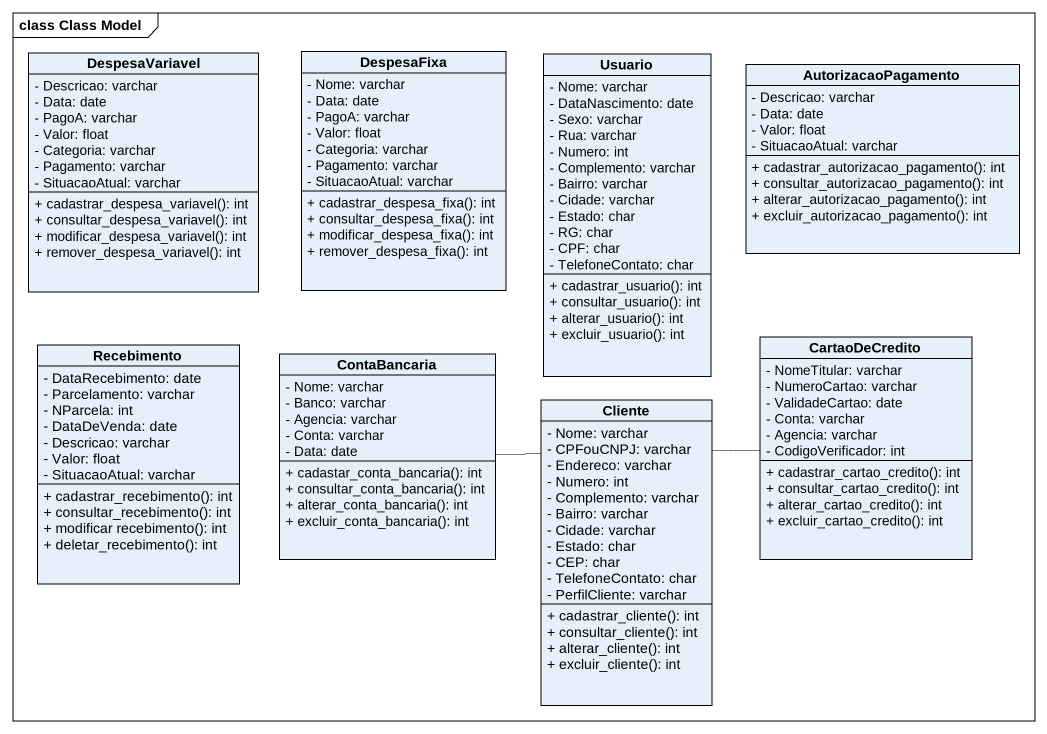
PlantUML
@startuml
mainframe class Class Model
hide circle
hide empty members
skinparam classAttributeIconSize 0
class DespesaVariavel {
  - Descricao: varchar
  - Data: date
  - PagoA: varchar
  - Valor: float
  - Categoria: varchar
  - Pagamento: varchar
  - SituacaoAtual: varchar
  + cadastrar_despesa_variavel(): int
  + consultar_despesa_variavel(): int
  + modificar_despesa_variavel(): int
  + remover_despesa_variavel(): int
}
class DespesaFixa {
  - Nome: varchar
  - Data: date
  - PagoA: varchar
  - Valor: float
  - Categoria: varchar
  - Pagamento: varchar
  - SituacaoAtual: varchar
  + cadastrar_despesa_fixa(): int
  + consultar_despesa_fixa(): int
  + modificar_despesa_fixa(): int
  + remover_despesa_fixa(): int
}
class Usuario {
  - Nome: varchar
  - DataNascimento: date
  - Sexo: varchar
  - Rua: varchar
  - Numero: int
  - Complemento: varchar
  - Bairro: varchar
  - Cidade: varchar
  - Estado: char
  - RG: char
  - CPF: char
  - TelefoneContato: char
  + cadastrar_usuario(): int
  + consultar_usuario(): int
  + alterar_usuario(): int
  + excluir_usuario(): int
}
class AutorizacaoPagamento {
  - Descricao: varchar
  - Data: date
  - Valor: float
  - SituacaoAtual: varchar
  + cadastrar_autorizacao_pagamento(): int
  + consultar_autorizacao_pagamento(): int
  + alterar_autorizacao_pagamento(): int
  + excluir_autorizacao_pagamento(): int
}
class Recebimento {
  - DataRecebimento: date
  - Parcelamento: varchar
  - NParcela: int
  - DataDeVenda: date
  - Descricao: varchar
  - Valor: float
  - SituacaoAtual: varchar
  + cadastrar_recebimento(): int
  + consultar_recebimento(): int
  + modificar recebimento(): int
  + deletar_recebimento(): int
}
class ContaBancaria {
  - Nome: varchar
  - Banco: varchar
  - Agencia: varchar
  - Conta: varchar
  - Data: date
  + cadastar_conta_bancaria(): int
  + consultar_conta_bancaria(): int
  + alterar_conta_bancaria(): int
  + excluir_conta_bancaria(): int
}
class CartaoDeCredito {
  - NomeTitular: varchar
  - NumeroCartao: varchar
  - ValidadeCartao: date
  - Conta: varchar
  - Agencia: varchar
  - CodigoVerificador: int
  + cadastrar_cartao_credito(): int
  + consultar_cartao_credito(): int
  + alterar_cartao_credito(): int
  + excluir_cartao_credito(): int
}
class Cliente {
  - Nome: varchar
  - CPFouCNPJ: varchar
  - Endereco: varchar
  - Numero: int
  - Complemento: varchar
  - Bairro: varchar
  - Cidade: varchar
  - Estado: char
  - CEP: char
  - TelefoneContato: char
  - PerfilCliente: varchar
  + cadastrar_cliente(): int
  + consultar_cliente(): int
  + alterar_cliente(): int
  + excluir_cliente(): int
}
CartaoDeCredito -left- ContaBancaria
@enduml
